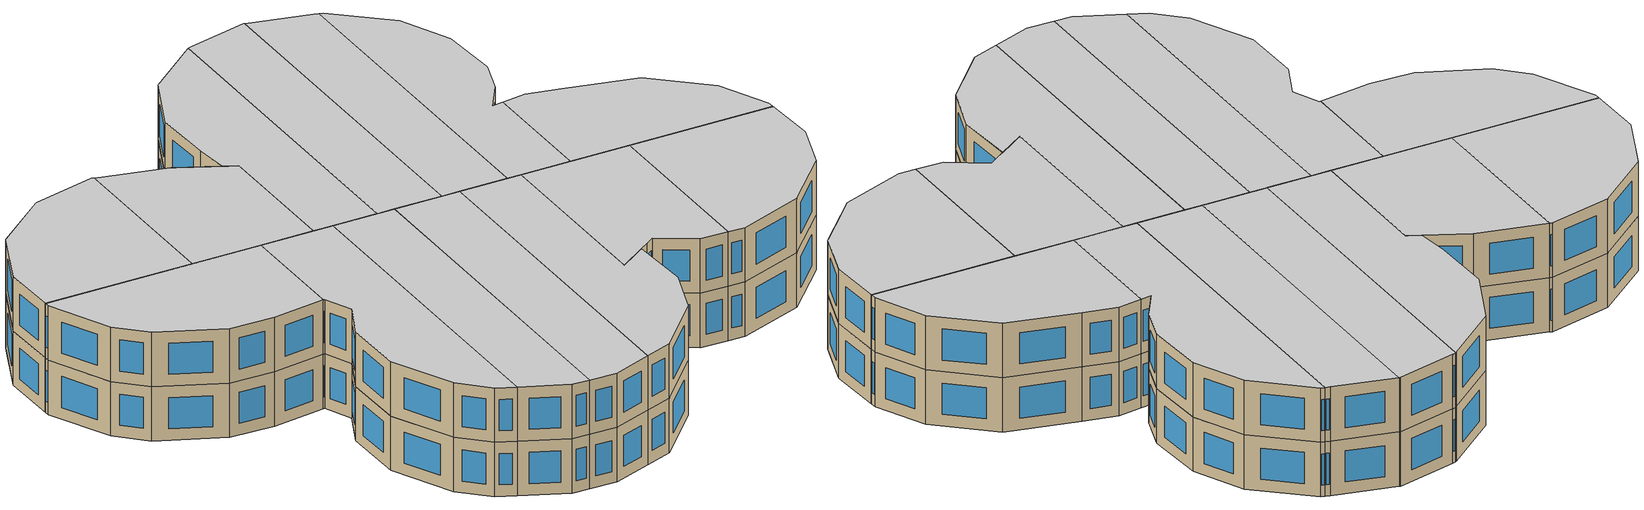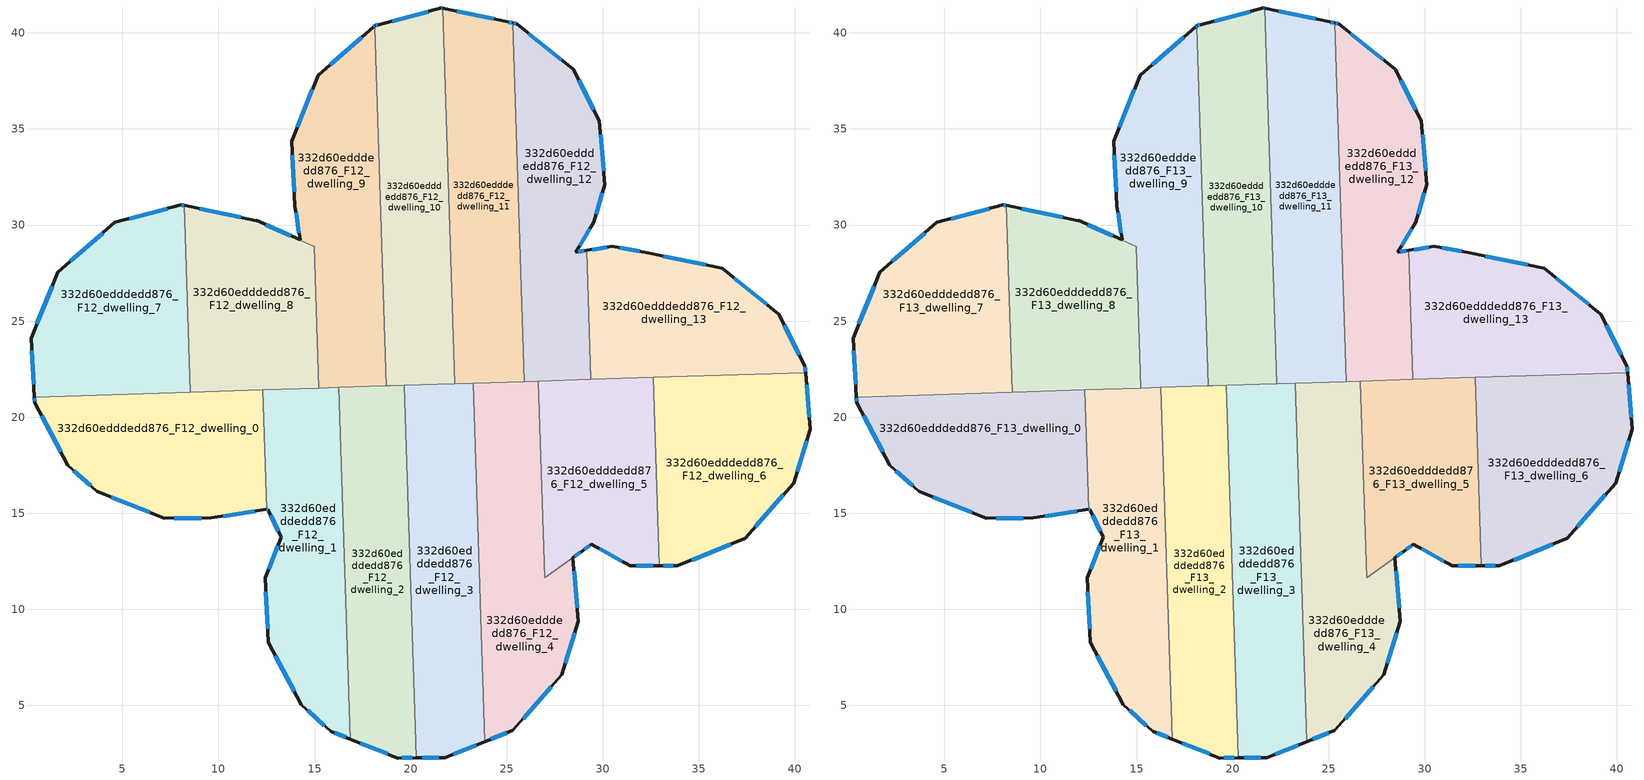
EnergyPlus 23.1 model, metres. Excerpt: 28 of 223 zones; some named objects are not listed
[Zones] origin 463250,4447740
332d60edddedd876_F12_dwelling_0
 floor to 332d60edddedd876_F11_dwelling_0 (EU_floor_Construction): 12.31,21.42 12.51,15.21 9.62,14.76 7.18,14.75 3.68,16.14 2.15,17.51 0.44,20.76 0.42,21.05 z36
 wall outside (EU_wall_Construction): 0.42,21.05 0.44,20.76 2.15,17.51 3.68,16.14 7.18,14.75 9.62,14.76 12.51,15.21 z36:39
 wall to 332d60edddedd876_F12_dwelling_1 (EU_wall_Construction): 12.51,15.21 12.31,21.42 z36:39
 wall to 332d60edddedd876_F12_dwelling_7 (EU_wall_Construction): 8.52,21.3 0.42,21.05 z36:39
 wall to 332d60edddedd876_F12_dwelling_8 (EU_wall_Construction): 12.31,21.42 8.52,21.3 z36:39
 window (EU_Window_Construction): 2.48,17.22 3.35,16.44 / 0.81,20.07 1.78,18.21 / 0.43,20.99 0.44,20.82 / 10.24,14.86 11.89,15.11 / 7.7,14.75 9.1,14.76 / 4.43,15.84 6.43,15.05 z36.64:38.36
332d60edddedd876_F12_dwelling_1
 floor to 332d60edddedd876_F11_dwelling_1 (EU_floor_Construction): 16.27,21.55 16.86,3.26 15.83,3.66 14.32,5.03 12.59,8.28 12.42,11.65 13.28,13.75 12.57,15.22 12.51,15.21 12.31,21.42 z36
 wall outside (EU_wall_Construction): 12.51,15.21 12.57,15.22 13.28,13.75 12.42,11.65 12.59,8.28 14.32,5.03 15.83,3.66 16.86,3.26 z36:39
 wall to 332d60edddedd876_F12_dwelling_2 (EU_wall_Construction): 16.86,3.26 16.27,21.55 z36:39
 wall to 332d60edddedd876_F12_dwelling_8 (EU_wall_Construction): 15.21,21.52 12.31,21.42 z36:39
 wall to 332d60edddedd876_F12_dwelling_9 (EU_wall_Construction): 16.27,21.55 15.21,21.52 z36:39
 window (EU_Window_Construction): 12.72,14.91 13.13,14.07 / 12.52,15.21 12.56,15.22 / 16.05,3.58 16.64,3.34 / 14.64,4.74 15.51,3.96 / 12.96,7.59 13.95,5.73 / 12.46,10.93 12.56,9 / 13.09,13.3 12.61,12.1 z36.64:38.36
332d60edddedd876_F12_dwelling_10
 floor to 332d60edddedd876_F11_dwelling_10 (EU_floor_Construction): 21.67,41.28 22.29,21.74 18.93,21.64 18.73,21.63 18.13,40.36 18.16,40.38 18.33,40.42 21.61,41.29 z36
 wall outside (EU_wall_Construction): 21.67,41.28 21.61,41.29 18.33,40.42 18.16,40.38 18.13,40.36 z36:39
 wall to 332d60edddedd876_F12_dwelling_11 (EU_wall_Construction): 22.29,21.74 21.67,41.28 z36:39
 wall to 332d60edddedd876_F12_dwelling_9 (EU_wall_Construction): 18.13,40.36 18.73,21.63 z36:39
 wall to 332d60edddedd876_F12_dwelling_3 (EU_wall_Construction): 19.67,21.66 22.29,21.74 z36:39
 wall to 332d60edddedd876_F12_dwelling_2 (EU_wall_Construction): 18.73,21.63 18.93,21.64 19.67,21.66 z36:39
 window (EU_Window_Construction): 18.29,40.42 18.19,40.39 / 20.91,41.11 19.03,40.61 / 21.65,41.29 21.62,41.29 z36.64:38.36
332d60edddedd876_F12_dwelling_11
 floor to 332d60edddedd876_F11_dwelling_11 (EU_floor_Construction): 25.31,40.52 25.91,21.86 22.29,21.74 21.67,41.28 25.06,40.57 z36
 wall outside (EU_wall_Construction): 25.31,40.52 25.06,40.57 21.67,41.28 z36:39
 wall to 332d60edddedd876_F12_dwelling_12 (EU_wall_Construction): 25.91,21.86 25.31,40.52 z36:39
 wall to 332d60edddedd876_F12_dwelling_4 (EU_wall_Construction): 23.27,21.77 25.91,21.86 z36:39
 wall to 332d60edddedd876_F12_dwelling_3 (EU_wall_Construction): 22.29,21.74 23.27,21.77 z36:39
 window (EU_Window_Construction): 24.33,40.72 22.39,41.13 / 25.26,40.53 25.11,40.56 z36.64:38.36
332d60edddedd876_F12_dwelling_12
 floor to 332d60edddedd876_F11_dwelling_12 (EU_floor_Construction): 28.46,38.1 29.82,35.42 30.1,32.11 29.53,30.15 28.59,28.58 29.17,28.68 29.39,21.97 25.91,21.86 25.31,40.52 25.51,40.48 z36
 wall outside (EU_wall_Construction): 29.17,28.68 28.59,28.58 29.53,30.15 30.1,32.11 29.82,35.42 28.46,38.1 25.51,40.48 25.31,40.52 z36:39
 wall to 332d60edddedd876_F12_dwelling_13 (EU_wall_Construction): 29.39,21.97 29.17,28.68 z36:39
 wall to 332d60edddedd876_F12_dwelling_5 (EU_wall_Construction): 26.65,21.88 29.39,21.97 z36:39
 wall to 332d60edddedd876_F12_dwelling_4 (EU_wall_Construction): 25.91,21.86 26.65,21.88 z36:39
 window (EU_Window_Construction): 29.66,30.57 29.98,31.69 / 28.79,28.92 29.33,29.81 / 29.05,28.66 28.71,28.6 / 25.47,40.49 25.35,40.51 / 27.83,38.61 26.14,39.97 / 29.53,35.99 28.75,37.52 / 30.04,32.82 29.88,34.71 z36.64:38.36
332d60edddedd876_F12_dwelling_13
 floor to 332d60edddedd876_F11_dwelling_13 (EU_floor_Construction): 39.16,25.36 40.52,22.68 40.55,22.33 29.39,21.97 29.17,28.68 30.49,28.89 32.31,28.56 36.21,27.75 z36
 wall outside (EU_wall_Construction): 40.55,22.33 40.52,22.68 39.16,25.36 36.21,27.75 32.31,28.56 30.49,28.89 29.17,28.68 z36:39
 wall to 332d60edddedd876_F12_dwelling_6 (EU_wall_Construction): 32.64,22.07 40.55,22.33 z36:39
 wall to 332d60edddedd876_F12_dwelling_5 (EU_wall_Construction): 29.38,21.97 32.63,22.07 z36:39
 window (EU_Window_Construction): 38.52,25.87 36.84,27.24 / 40.23,23.25 39.45,24.78 / 40.54,22.4 40.53,22.6 / 30.21,28.84 29.45,28.72 / 31.92,28.63 30.88,28.82 / 35.37,27.92 33.14,28.38 z36.64:38.36
332d60edddedd876_F12_dwelling_2
 floor to 332d60edddedd876_F11_dwelling_2 (EU_floor_Construction): 19.67,21.66 20.28,2.27 19.34,2.27 16.86,3.26 16.27,21.55 z36
 wall outside (EU_wall_Construction): 16.86,3.26 19.34,2.27 20.28,2.27 z36:39
 wall to 332d60edddedd876_F12_dwelling_3 (EU_wall_Construction): 20.28,2.27 19.67,21.66 z36:39
 wall to 332d60edddedd876_F12_dwelling_9 (EU_wall_Construction): 18.73,21.63 18.68,21.63 16.27,21.55 z36:39
 window (EU_Window_Construction): 19.54,2.27 20.08,2.27 / 17.39,3.04 18.81,2.48 z36.64:38.36
332d60edddedd876_F12_dwelling_3
 floor to 332d60edddedd876_F11_dwelling_3 (EU_floor_Construction): 23.27,21.77 23.86,3.12 21.79,2.28 20.28,2.27 19.67,21.66 z36
 wall outside (EU_wall_Construction): 20.28,2.27 21.79,2.28 23.86,3.12 z36:39
 wall to 332d60edddedd876_F12_dwelling_4 (EU_wall_Construction): 23.86,3.12 23.27,21.77 z36:39
 window (EU_Window_Construction): 22.23,2.46 23.42,2.94 / 20.61,2.27 21.47,2.28 z36.64:38.36
332d60edddedd876_F12_dwelling_4
 floor to 332d60edddedd876_F11_dwelling_4 (EU_floor_Construction): 26.65,21.88 26.98,11.64 28.45,12.69 28.72,9.38 27.85,6.59 25.33,3.71 23.86,3.12 23.27,21.77 z36
 wall outside (EU_wall_Construction): 23.86,3.12 25.33,3.71 27.85,6.59 28.72,9.38 28.44,12.69 z36:39
 wall to 332d60edddedd876_F12_dwelling_5 (EU_wall_Construction): 28.44,12.69 26.98,11.64 26.65,21.88 z36:39
 window (EU_Window_Construction): 28.66,10.09 28.5,11.98 / 28.04,7.19 28.53,8.78 / 25.87,4.32 27.31,5.97 / 24.18,3.24 25.01,3.58 z36.64:38.36
332d60edddedd876_F12_dwelling_5
 floor to 332d60edddedd876_F11_dwelling_5 (EU_floor_Construction): 32.64,22.07 32.95,12.26 31.42,12.27 29.41,13.4 28.95,13.05 28.44,12.7 26.98,11.64 26.65,21.88 z36
 wall outside (EU_wall_Construction): 28.95,13.05 29.41,13.4 31.42,12.27 32.95,12.26 z36:39; 28.44,12.7,39 28.45,12.7,36 28.95,13.05,36 28.95,13.05,39
 wall to 332d60edddedd876_F12_dwelling_6 (EU_wall_Construction): 32.95,12.26 32.64,22.07 z36:39
 window (EU_Window_Construction): 31.75,12.27 32.62,12.27 / 29.84,13.15 30.99,12.51 / 29.05,13.13 29.31,13.32 / 28.55,12.77 28.84,12.98 z36.64:38.36
332d60edddedd876_F12_dwelling_6
 floor to 332d60edddedd876_F11_dwelling_6 (EU_floor_Construction): 40.55,22.33 40.8,19.37 39.93,16.58 37.41,13.69 33.86,12.26 32.95,12.26 32.64,22.07 z36
 wall outside (EU_wall_Construction): 32.95,12.26 33.86,12.26 37.41,13.69 39.93,16.58 40.8,19.37 40.55,22.33 z36:39
 window (EU_Window_Construction): 37.95,14.31 39.39,15.96 / 34.62,12.57 36.65,13.39 / 33.14,12.26 33.67,12.26 / 40.74,20 40.6,21.69 / 40.12,17.17 40.61,18.77 z36.64:38.36
332d60edddedd876_F12_dwelling_7
 floor to 332d60edddedd876_F11_dwelling_7 (EU_floor_Construction): 8.22,31.02 8.52,21.3 0.42,21.05 0.26,24.12 1.65,27.55 4.61,30.13 8.07,31.05 z36
 wall outside (EU_wall_Construction): 8.22,31.02 8.07,31.05 4.61,30.13 1.65,27.55 0.26,24.12 0.42,21.05 z36:39
 wall to 332d60edddedd876_F12_dwelling_8 (EU_wall_Construction): 8.52,21.3 8.22,31.02 z36:39
 window (EU_Window_Construction): 8.18,31.02 8.1,31.04 / 0.29,23.46 0.39,21.7 / 1.35,26.82 0.56,24.85 / 3.98,29.58 2.28,28.1 / 7.33,30.85 5.35,30.33 z36.64:38.36
332d60edddedd876_F12_dwelling_8
 floor to 332d60edddedd876_F11_dwelling_8 (EU_floor_Construction): 14.97,28.9 15.21,21.52 8.52,21.3 8.22,31.02 11.97,30.24 z36
 wall outside (EU_wall_Construction): 11.97,30.24 8.22,31.02 z36:39
 wall to 332d60edddedd876_F12_dwelling_9 (EU_wall_Construction): 15.21,21.52 14.97,28.9 11.97,30.24 z36:39
 window (EU_Window_Construction): 11.16,30.4 9.02,30.85 z36.64:38.36
332d60edddedd876_F12_dwelling_9
 floor to 332d60edddedd876_F11_dwelling_9 (EU_floor_Construction): 18.13,40.36 18.73,21.63 18.68,21.63 15.21,21.52 14.97,28.9 11.97,30.24 14.25,29.23 13.98,31.01 13.8,34.36 15.19,37.8 18.08,40.31 z36
 wall outside (EU_wall_Construction): 18.13,40.36 18.08,40.31 15.19,37.8 13.8,34.36 13.98,31.01 14.25,29.23 11.97,30.24 z36:39
 window (EU_Window_Construction): 13.76,29.45 12.46,30.03 / 14.04,30.63 14.19,29.61 / 13.84,33.64 13.94,31.73 / 14.89,37.06 14.1,35.1 / 17.46,39.77 15.81,38.34 / 18.12,40.35 18.09,40.32 z36.64:38.36
332d60edddedd876_F13_dwelling_0
 floor to 332d60edddedd876_F12_dwelling_0 (EU_floor_Construction): 12.31,21.42 12.51,15.21 9.62,14.76 7.18,14.75 3.68,16.14 2.15,17.51 0.44,20.76 0.42,21.05 z39
 wall outside (EU_wall_Construction): 0.42,21.05 0.44,20.76 2.15,17.51 3.68,16.14 7.18,14.75 9.62,14.76 12.51,15.21 z39:42
 wall to 332d60edddedd876_F13_dwelling_1 (EU_wall_Construction): 12.51,15.21 12.31,21.42 z39:42
 wall to 332d60edddedd876_F13_dwelling_7 (EU_wall_Construction): 8.52,21.3 0.42,21.05 z39:42
 wall to 332d60edddedd876_F13_dwelling_8 (EU_wall_Construction): 12.31,21.42 8.52,21.3 z39:42
 window (EU_Window_Construction): 2.48,17.22 3.35,16.44 / 0.81,20.07 1.78,18.21 / 0.43,20.99 0.44,20.82 / 10.24,14.86 11.89,15.11 / 7.7,14.75 9.1,14.76 / 4.43,15.84 6.43,15.05 z39.64:41.36
 ceiling to 332d60edddedd876_F14_dwelling_0 (EU_floor_Construction): 12.51,15.21 12.31,21.42 0.42,21.05 0.44,20.76 2.15,17.51 3.68,16.14 7.18,14.75 9.62,14.76 z42
332d60edddedd876_F13_dwelling_1
 floor to 332d60edddedd876_F12_dwelling_1 (EU_floor_Construction): 16.27,21.55 16.86,3.26 15.83,3.66 14.32,5.03 12.59,8.28 12.42,11.65 13.28,13.75 12.57,15.22 12.51,15.21 12.31,21.42 z39
 wall outside (EU_wall_Construction): 12.51,15.21 12.57,15.22 13.28,13.75 12.42,11.65 12.59,8.28 14.32,5.03 15.83,3.66 16.86,3.26 z39:42
 wall to 332d60edddedd876_F13_dwelling_2 (EU_wall_Construction): 16.86,3.26 16.27,21.55 z39:42
 wall to 332d60edddedd876_F13_dwelling_8 (EU_wall_Construction): 15.21,21.52 12.31,21.42 z39:42
 wall to 332d60edddedd876_F13_dwelling_9 (EU_wall_Construction): 16.27,21.55 15.21,21.52 z39:42
 window (EU_Window_Construction): 12.72,14.91 13.13,14.07 / 12.52,15.21 12.56,15.22 / 16.05,3.58 16.64,3.34 / 14.64,4.74 15.51,3.96 / 12.96,7.59 13.95,5.73 / 12.46,10.93 12.56,9 / 13.09,13.3 12.61,12.1 z39.64:41.36
 ceiling to 332d60edddedd876_F14_dwelling_1 (EU_floor_Construction): 16.86,3.26 16.27,21.55 12.31,21.42 12.51,15.21 12.57,15.22 13.28,13.75 12.42,11.65 12.59,8.28 14.32,5.03 15.83,3.66 z42
332d60edddedd876_F13_dwelling_10
 floor to 332d60edddedd876_F12_dwelling_10 (EU_floor_Construction): 21.67,41.28 22.29,21.74 18.93,21.64 18.73,21.63 18.13,40.36 18.16,40.38 18.33,40.42 21.61,41.29 z39
 wall outside (EU_wall_Construction): 21.67,41.28 21.61,41.29 18.33,40.42 18.16,40.38 18.13,40.36 z39:42
 wall to 332d60edddedd876_F13_dwelling_11 (EU_wall_Construction): 22.29,21.74 21.67,41.28 z39:42
 wall to 332d60edddedd876_F13_dwelling_9 (EU_wall_Construction): 18.13,40.36 18.73,21.63 z39:42
 wall to 332d60edddedd876_F13_dwelling_3 (EU_wall_Construction): 19.67,21.66 22.29,21.74 z39:42
 wall to 332d60edddedd876_F13_dwelling_2 (EU_wall_Construction): 18.73,21.63 18.93,21.64 19.67,21.66 z39:42
 window (EU_Window_Construction): 18.29,40.42 18.19,40.39 / 20.91,41.11 19.03,40.61 / 21.65,41.29 21.62,41.29 z39.64:41.36
 ceiling to 332d60edddedd876_F14_dwelling_10 (EU_floor_Construction): 22.29,21.74 21.67,41.28 21.61,41.29 18.33,40.42 18.16,40.38 18.13,40.36 18.73,21.63 18.93,21.64 z42
332d60edddedd876_F13_dwelling_11
 floor to 332d60edddedd876_F12_dwelling_11 (EU_floor_Construction): 25.31,40.52 25.91,21.86 22.29,21.74 21.67,41.28 25.06,40.57 z39
 wall outside (EU_wall_Construction): 25.31,40.52 25.06,40.57 21.67,41.28 z39:42
 wall to 332d60edddedd876_F13_dwelling_12 (EU_wall_Construction): 25.91,21.86 25.31,40.52 z39:42
 wall to 332d60edddedd876_F13_dwelling_4 (EU_wall_Construction): 23.27,21.77 25.91,21.86 z39:42
 wall to 332d60edddedd876_F13_dwelling_3 (EU_wall_Construction): 22.29,21.74 23.27,21.77 z39:42
 window (EU_Window_Construction): 24.33,40.72 22.39,41.13 / 25.26,40.53 25.11,40.56 z39.64:41.36
 ceiling to 332d60edddedd876_F14_dwelling_11 (EU_floor_Construction): 25.91,21.86 25.31,40.52 25.06,40.57 21.67,41.28 22.29,21.74 z42
332d60edddedd876_F13_dwelling_12
 floor to 332d60edddedd876_F12_dwelling_12 (EU_floor_Construction): 28.46,38.1 29.82,35.42 30.1,32.11 29.53,30.15 28.59,28.58 29.17,28.68 29.39,21.97 25.91,21.86 25.31,40.52 25.51,40.48 z39
 wall outside (EU_wall_Construction): 29.17,28.68 28.59,28.58 29.53,30.15 30.1,32.11 29.82,35.42 28.46,38.1 25.51,40.48 25.31,40.52 z39:42
 wall to 332d60edddedd876_F13_dwelling_13 (EU_wall_Construction): 29.39,21.97 29.17,28.68 z39:42
 wall to 332d60edddedd876_F13_dwelling_5 (EU_wall_Construction): 26.65,21.88 29.39,21.97 z39:42
 wall to 332d60edddedd876_F13_dwelling_4 (EU_wall_Construction): 25.91,21.86 26.65,21.88 z39:42
 window (EU_Window_Construction): 29.66,30.57 29.98,31.69 / 28.79,28.92 29.33,29.81 / 29.05,28.66 28.71,28.6 / 25.47,40.49 25.35,40.51 / 27.83,38.61 26.14,39.97 / 29.53,35.99 28.75,37.52 / 30.04,32.82 29.88,34.71 z39.64:41.36
 ceiling to 332d60edddedd876_F14_dwelling_12 (EU_floor_Construction): 29.39,21.97 29.17,28.68 28.59,28.58 29.53,30.15 30.1,32.11 29.82,35.42 28.46,38.1 25.51,40.48 25.31,40.52 25.91,21.86 z42
332d60edddedd876_F13_dwelling_13
 floor to 332d60edddedd876_F12_dwelling_13 (EU_floor_Construction): 39.16,25.36 40.52,22.68 40.55,22.33 29.39,21.97 29.17,28.68 30.49,28.89 32.31,28.56 36.21,27.75 z39
 wall outside (EU_wall_Construction): 40.55,22.33 40.52,22.68 39.16,25.36 36.21,27.75 32.31,28.56 30.49,28.89 29.17,28.68 z39:42
 wall to 332d60edddedd876_F13_dwelling_6 (EU_wall_Construction): 32.64,22.07 40.55,22.33 z39:42
 wall to 332d60edddedd876_F13_dwelling_5 (EU_wall_Construction): 29.38,21.97 32.63,22.07 z39:42
 window (EU_Window_Construction): 38.52,25.87 36.84,27.24 / 40.23,23.25 39.45,24.78 / 40.54,22.4 40.53,22.6 / 30.21,28.84 29.45,28.72 / 31.92,28.63 30.88,28.82 / 35.37,27.92 33.14,28.38 z39.64:41.36
 ceiling to 332d60edddedd876_F14_dwelling_13 (EU_floor_Construction): 40.55,22.33 40.52,22.68 39.16,25.36 36.21,27.75 32.31,28.56 30.49,28.89 29.17,28.68 29.39,21.97 z42
332d60edddedd876_F13_dwelling_2
 floor to 332d60edddedd876_F12_dwelling_2 (EU_floor_Construction): 19.67,21.66 20.28,2.27 19.34,2.27 16.86,3.26 16.27,21.55 z39
 wall outside (EU_wall_Construction): 16.86,3.26 19.34,2.27 20.28,2.27 z39:42
 wall to 332d60edddedd876_F13_dwelling_3 (EU_wall_Construction): 20.28,2.27 19.67,21.66 z39:42
 wall to 332d60edddedd876_F13_dwelling_9 (EU_wall_Construction): 18.73,21.63 18.68,21.63 16.27,21.55 z39:42
 window (EU_Window_Construction): 19.54,2.27 20.08,2.27 / 17.39,3.04 18.81,2.48 z39.64:41.36
 ceiling to 332d60edddedd876_F14_dwelling_2 (EU_floor_Construction): 20.28,2.27 19.67,21.66 16.27,21.55 16.86,3.26 19.34,2.27 z42
332d60edddedd876_F13_dwelling_3
 floor to 332d60edddedd876_F12_dwelling_3 (EU_floor_Construction): 23.27,21.77 23.86,3.12 21.79,2.28 20.28,2.27 19.67,21.66 z39
 wall outside (EU_wall_Construction): 20.28,2.27 21.79,2.28 23.86,3.12 z39:42
 wall to 332d60edddedd876_F13_dwelling_4 (EU_wall_Construction): 23.86,3.12 23.27,21.77 z39:42
 window (EU_Window_Construction): 22.23,2.46 23.42,2.94 / 20.61,2.27 21.47,2.28 z39.64:41.36
 ceiling to 332d60edddedd876_F14_dwelling_3 (EU_floor_Construction): 23.86,3.12 23.27,21.77 19.67,21.66 20.28,2.27 21.79,2.28 z42
332d60edddedd876_F13_dwelling_4
 floor to 332d60edddedd876_F12_dwelling_4 (EU_floor_Construction): 26.65,21.88 26.98,11.64 28.45,12.69 28.72,9.38 27.85,6.59 25.33,3.71 23.86,3.12 23.27,21.77 z39
 wall outside (EU_wall_Construction): 23.86,3.12 25.33,3.71 27.85,6.59 28.72,9.38 28.44,12.69 z39:42
 wall to 332d60edddedd876_F13_dwelling_5 (EU_wall_Construction): 28.44,12.69 26.98,11.64 26.65,21.88 z39:42
 window (EU_Window_Construction): 28.66,10.09 28.5,11.98 / 28.04,7.19 28.53,8.78 / 25.87,4.32 27.31,5.97 / 24.18,3.24 25.01,3.58 z39.64:41.36
 ceiling to 332d60edddedd876_F14_dwelling_4 (EU_floor_Construction): 25.33,3.71 27.85,6.59 28.72,9.38 28.45,12.69 26.98,11.64 26.65,21.88 23.27,21.77 23.86,3.12 z42
332d60edddedd876_F13_dwelling_5
 floor to 332d60edddedd876_F12_dwelling_5 (EU_floor_Construction): 32.64,22.07 32.95,12.26 31.42,12.27 29.41,13.4 28.95,13.05 28.44,12.7 26.98,11.64 26.65,21.88 z39
 wall outside (EU_wall_Construction): 28.95,13.05 29.41,13.4 31.42,12.27 32.95,12.26 z39:42; 28.44,12.7,42 28.45,12.7,39 28.95,13.05,39 28.95,13.05,42
 wall to 332d60edddedd876_F13_dwelling_6 (EU_wall_Construction): 32.95,12.26 32.64,22.07 z39:42
 window (EU_Window_Construction): 31.75,12.27 32.62,12.27 / 29.84,13.15 30.99,12.51 / 29.05,13.13 29.31,13.32 / 28.55,12.77 28.84,12.98 z39.64:41.36
 ceiling to 332d60edddedd876_F14_dwelling_5 (EU_floor_Construction): 32.95,12.26 32.64,22.07 26.65,21.88 26.98,11.64 28.44,12.7 28.95,13.05 29.41,13.4 31.42,12.27 z42
332d60edddedd876_F13_dwelling_6
 floor to 332d60edddedd876_F12_dwelling_6 (EU_floor_Construction): 40.55,22.33 40.8,19.37 39.93,16.58 37.41,13.69 33.86,12.26 32.95,12.26 32.64,22.07 z39
 wall outside (EU_wall_Construction): 32.95,12.26 33.86,12.26 37.41,13.69 39.93,16.58 40.8,19.37 40.55,22.33 z39:42
 window (EU_Window_Construction): 37.95,14.31 39.39,15.96 / 34.62,12.57 36.65,13.39 / 33.14,12.26 33.67,12.26 / 40.74,20 40.6,21.69 / 40.12,17.17 40.61,18.77 z39.64:41.36
 ceiling to 332d60edddedd876_F14_dwelling_6 (EU_floor_Construction): 37.41,13.69 39.93,16.58 40.8,19.37 40.55,22.33 32.64,22.07 32.95,12.26 33.86,12.26 z42
332d60edddedd876_F13_dwelling_7
 floor to 332d60edddedd876_F12_dwelling_7 (EU_floor_Construction): 8.22,31.02 8.52,21.3 0.42,21.05 0.26,24.12 1.65,27.55 4.61,30.13 8.07,31.05 z39
 wall outside (EU_wall_Construction): 8.22,31.02 8.07,31.05 4.61,30.13 1.65,27.55 0.26,24.12 0.42,21.05 z39:42
 wall to 332d60edddedd876_F13_dwelling_8 (EU_wall_Construction): 8.52,21.3 8.22,31.02 z39:42
 window (EU_Window_Construction): 8.18,31.02 8.1,31.04 / 0.29,23.46 0.39,21.7 / 1.35,26.82 0.56,24.85 / 3.98,29.58 2.28,28.1 / 7.33,30.85 5.35,30.33 z39.64:41.36
 ceiling to 332d60edddedd876_F14_dwelling_7 (EU_floor_Construction): 8.52,21.3 8.22,31.02 8.07,31.05 4.61,30.13 1.65,27.55 0.26,24.12 0.42,21.05 z42
332d60edddedd876_F13_dwelling_8
 floor to 332d60edddedd876_F12_dwelling_8 (EU_floor_Construction): 14.97,28.9 15.21,21.52 8.52,21.3 8.22,31.02 11.97,30.24 z39
 wall outside (EU_wall_Construction): 11.97,30.24 8.22,31.02 z39:42
 wall to 332d60edddedd876_F13_dwelling_9 (EU_wall_Construction): 15.21,21.52 14.97,28.9 11.97,30.24 z39:42
 window (EU_Window_Construction): 11.16,30.4 9.02,30.85 z39.64:41.36
 ceiling to 332d60edddedd876_F14_dwelling_8 (EU_floor_Construction): 15.21,21.52 14.97,28.9 11.97,30.24 8.22,31.02 8.52,21.3 z42
332d60edddedd876_F13_dwelling_9
 floor to 332d60edddedd876_F12_dwelling_9 (EU_floor_Construction): 18.13,40.36 18.73,21.63 18.68,21.63 15.21,21.52 14.97,28.9 11.97,30.24 14.25,29.23 13.98,31.01 13.8,34.36 15.19,37.8 18.08,40.31 z39
 wall outside (EU_wall_Construction): 18.13,40.36 18.08,40.31 15.19,37.8 13.8,34.36 13.98,31.01 14.25,29.23 11.97,30.24 z39:42
 window (EU_Window_Construction): 13.76,29.45 12.46,30.03 / 14.04,30.63 14.19,29.61 / 13.84,33.64 13.94,31.73 / 14.89,37.06 14.1,35.1 / 17.46,39.77 15.81,38.34 / 18.12,40.35 18.09,40.32 z39.64:41.36
 ceiling to 332d60edddedd876_F14_dwelling_9 (EU_floor_Construction): 18.73,21.63 18.13,40.36 18.08,40.31 15.19,37.8 13.8,34.36 13.98,31.01 14.25,29.23 11.97,30.24 14.97,28.9 15.21,21.52 18.68,21.63 z42
[Building]
EU S2 Campaign: North Axis=0; Terrain=City; Solar Distribution=FullExterior
[Site:Location]
Yerevan-Zvartnots.Intl.AP: Latitude=40.15; Longitude=44.383; Time Zone=4; Elevation=854
[SizingPeriod:WeatherFileDays]
AnnualSizingPeriod: Begin Month=1; Begin Day of Month=1; End Month=12; End Day of Month=31; Day of Week for Start Day=Monday; Use Weather File Daylight Saving Period=No; Use Weather File Rain and Snow Indicators=No
[MATERIAL]
EU_InternalMass_Material: Roughness=MediumRough; Thickness=0.1; Conductivity=1; Density=1800; Specific Heat=900; Thermal Absorptance=0.9; Solar Absorptance=0.7; Visible Absorptance=0.7
[MATERIAL:NOMASS] Roughness=MediumRough; Thermal Absorptance=0.9; Solar Absorptance=0.7; Visible Absorptance=0.7
Name | Thermal Resistance
EU_wall_NoMass | 1.05043
EU_floor_NoMass | 0.478065
[WINDOWMATERIAL:SIMPLEGLAZINGSYSTEM]
EU_Window_SimpleGlazing: UFactor=2.5566; Solar Heat Gain Coefficient=0.75; Visible Transmittance=0.75
[CONSTRUCTION]
EU_wall_Construction: EU_wall_NoMass
EU_floor_Construction: EU_floor_NoMass
EU_Window_Construction: EU_Window_SimpleGlazing
EU_InternalMass_Construction: EU_InternalMass_Material
[ZONE] Type=1; Multiplier=1; Ceiling Height=autocalculate; Floor Area=autocalculate; Part of Total Floor Area=Yes
Name | Volume
332d60edddedd876_F12_dwelling_0; 332d60edddedd876_F13_dwelling_0 | 191.665
332d60edddedd876_F12_dwelling_1; 332d60edddedd876_F13_dwelling_1 | 195.369
332d60edddedd876_F12_dwelling_10; 332d60edddedd876_F13_dwelling_10 | 204.774
332d60edddedd876_F12_dwelling_11; 332d60edddedd876_F13_dwelling_11 | 207.5
332d60edddedd876_F12_dwelling_12; 332d60edddedd876_F13_dwelling_12 | 195.988
332d60edddedd876_F12_dwelling_13; 332d60edddedd876_F13_dwelling_13 | 177.003
332d60edddedd876_F12_dwelling_2; 332d60edddedd876_F13_dwelling_2 | 193.45
332d60edddedd876_F12_dwelling_3; 332d60edddedd876_F13_dwelling_3 | 207.551
332d60edddedd876_F12_dwelling_4; 332d60edddedd876_F13_dwelling_4 | 203.64
332d60edddedd876_F12_dwelling_5; 332d60edddedd876_F13_dwelling_5 | 169.308
332d60edddedd876_F12_dwelling_6; 332d60edddedd876_F13_dwelling_6 | 193.51
332d60edddedd876_F12_dwelling_7; 332d60edddedd876_F13_dwelling_7 | 193.513
332d60edddedd876_F12_dwelling_8; 332d60edddedd876_F13_dwelling_8 | 175.623
332d60edddedd876_F12_dwelling_9; 332d60edddedd876_F13_dwelling_9 | 200.088
[INTERNALMASS] Construction=EU_InternalMass_Construction
Name | Zone or ZoneList | Surface Area
332d60edddedd876_F12_dwelling_0_EU_InternalMass | 332d60edddedd876_F12_dwelling_0 | 63.8883
332d60edddedd876_F12_dwelling_1_EU_InternalMass | 332d60edddedd876_F12_dwelling_1 | 65.1228
332d60edddedd876_F12_dwelling_2_EU_InternalMass | 332d60edddedd876_F12_dwelling_2 | 64.4834
332d60edddedd876_F12_dwelling_3_EU_InternalMass | 332d60edddedd876_F12_dwelling_3 | 69.1823
332d60edddedd876_F12_dwelling_4_EU_InternalMass | 332d60edddedd876_F12_dwelling_4 | 67.8796
332d60edddedd876_F12_dwelling_5_EU_InternalMass | 332d60edddedd876_F12_dwelling_5 | 56.4375
332d60edddedd876_F12_dwelling_6_EU_InternalMass | 332d60edddedd876_F12_dwelling_6 | 64.5032
332d60edddedd876_F12_dwelling_7_EU_InternalMass | 332d60edddedd876_F12_dwelling_7 | 64.5042
332d60edddedd876_F12_dwelling_8_EU_InternalMass | 332d60edddedd876_F12_dwelling_8 | 58.5498
332d60edddedd876_F12_dwelling_9_EU_InternalMass | 332d60edddedd876_F12_dwelling_9 | 66.697
332d60edddedd876_F12_dwelling_10_EU_InternalMass | 332d60edddedd876_F12_dwelling_10 | 68.2564
332d60edddedd876_F12_dwelling_11_EU_InternalMass | 332d60edddedd876_F12_dwelling_11 | 69.173
332d60edddedd876_F12_dwelling_12_EU_InternalMass | 332d60edddedd876_F12_dwelling_12 | 65.3231
332d60edddedd876_F12_dwelling_13_EU_InternalMass | 332d60edddedd876_F12_dwelling_13 | 59.0012
332d60edddedd876_F13_dwelling_0_EU_InternalMass | 332d60edddedd876_F13_dwelling_0 | 63.8883
332d60edddedd876_F13_dwelling_1_EU_InternalMass | 332d60edddedd876_F13_dwelling_1 | 65.1228
332d60edddedd876_F13_dwelling_2_EU_InternalMass | 332d60edddedd876_F13_dwelling_2 | 64.4834
332d60edddedd876_F13_dwelling_3_EU_InternalMass | 332d60edddedd876_F13_dwelling_3 | 69.1823
332d60edddedd876_F13_dwelling_4_EU_InternalMass | 332d60edddedd876_F13_dwelling_4 | 67.8796
332d60edddedd876_F13_dwelling_5_EU_InternalMass | 332d60edddedd876_F13_dwelling_5 | 56.4375
332d60edddedd876_F13_dwelling_6_EU_InternalMass | 332d60edddedd876_F13_dwelling_6 | 64.5032
332d60edddedd876_F13_dwelling_7_EU_InternalMass | 332d60edddedd876_F13_dwelling_7 | 64.5042
332d60edddedd876_F13_dwelling_8_EU_InternalMass | 332d60edddedd876_F13_dwelling_8 | 58.5498
332d60edddedd876_F13_dwelling_9_EU_InternalMass | 332d60edddedd876_F13_dwelling_9 | 66.697
332d60edddedd876_F13_dwelling_10_EU_InternalMass | 332d60edddedd876_F13_dwelling_10 | 68.2564
332d60edddedd876_F13_dwelling_11_EU_InternalMass | 332d60edddedd876_F13_dwelling_11 | 69.173
332d60edddedd876_F13_dwelling_12_EU_InternalMass | 332d60edddedd876_F13_dwelling_12 | 65.3231
332d60edddedd876_F13_dwelling_13_EU_InternalMass | 332d60edddedd876_F13_dwelling_13 | 59.0012
[OTHEREQUIPMENT] Fuel Type=Electricity; Design Level Calculation Method=Watts/Area; Power per Zone Floor Area=1; Fraction Latent=0; Fraction Radiant=0; Fraction Lost=0; Carbon Dioxide Generation Rate=0; EndUse Subcategory=EU_Step8_InternalGains
Name | Zone or ZoneList or Space or SpaceList | Schedule
EU_Step8_InternalGain_332d60edddedd876_F12_dwelling_0_f000 | 332d60edddedd876_F12_dwelling_0 | EU_Step8_GainSchedule_332d60edddedd876_F12_dwelling_0_f000
EU_Step8_InternalGain_332d60edddedd876_F12_dwelling_1_f000 | 332d60edddedd876_F12_dwelling_1 | EU_Step8_GainSchedule_332d60edddedd876_F12_dwelling_1_f000
EU_Step8_InternalGain_332d60edddedd876_F12_dwelling_2_f000 | 332d60edddedd876_F12_dwelling_2 | EU_Step8_GainSchedule_332d60edddedd876_F12_dwelling_2_f000
EU_Step8_InternalGain_332d60edddedd876_F12_dwelling_3_f000 | 332d60edddedd876_F12_dwelling_3 | EU_Step8_GainSchedule_332d60edddedd876_F12_dwelling_3_f000
EU_Step8_InternalGain_332d60edddedd876_F12_dwelling_4_f000 | 332d60edddedd876_F12_dwelling_4 | EU_Step8_GainSchedule_332d60edddedd876_F12_dwelling_4_f000
EU_Step8_InternalGain_332d60edddedd876_F12_dwelling_5_f000 | 332d60edddedd876_F12_dwelling_5 | EU_Step8_GainSchedule_332d60edddedd876_F12_dwelling_5_f000
EU_Step8_InternalGain_332d60edddedd876_F12_dwelling_6_f000 | 332d60edddedd876_F12_dwelling_6 | EU_Step8_GainSchedule_332d60edddedd876_F12_dwelling_6_f000
EU_Step8_InternalGain_332d60edddedd876_F12_dwelling_7_f000 | 332d60edddedd876_F12_dwelling_7 | EU_Step8_GainSchedule_332d60edddedd876_F12_dwelling_7_f000
EU_Step8_InternalGain_332d60edddedd876_F12_dwelling_8_f000 | 332d60edddedd876_F12_dwelling_8 | EU_Step8_GainSchedule_332d60edddedd876_F12_dwelling_8_f000
EU_Step8_InternalGain_332d60edddedd876_F12_dwelling_9_f000 | 332d60edddedd876_F12_dwelling_9 | EU_Step8_GainSchedule_332d60edddedd876_F12_dwelling_9_f000
EU_Step8_InternalGain_332d60edddedd876_F12_dwelling_10_f000 | 332d60edddedd876_F12_dwelling_10 | EU_Step8_GainSchedule_332d60edddedd876_F12_dwelling_10_f000
EU_Step8_InternalGain_332d60edddedd876_F12_dwelling_11_f000 | 332d60edddedd876_F12_dwelling_11 | EU_Step8_GainSchedule_332d60edddedd876_F12_dwelling_11_f000
EU_Step8_InternalGain_332d60edddedd876_F12_dwelling_12_f000 | 332d60edddedd876_F12_dwelling_12 | EU_Step8_GainSchedule_332d60edddedd876_F12_dwelling_12_f000
EU_Step8_InternalGain_332d60edddedd876_F12_dwelling_13_f000 | 332d60edddedd876_F12_dwelling_13 | EU_Step8_GainSchedule_332d60edddedd876_F12_dwelling_13_f000
EU_Step8_InternalGain_332d60edddedd876_F13_dwelling_0_f000 | 332d60edddedd876_F13_dwelling_0 | EU_Step8_GainSchedule_332d60edddedd876_F13_dwelling_0_f000
EU_Step8_InternalGain_332d60edddedd876_F13_dwelling_1_f000 | 332d60edddedd876_F13_dwelling_1 | EU_Step8_GainSchedule_332d60edddedd876_F13_dwelling_1_f000
EU_Step8_InternalGain_332d60edddedd876_F13_dwelling_2_f000 | 332d60edddedd876_F13_dwelling_2 | EU_Step8_GainSchedule_332d60edddedd876_F13_dwelling_2_f000
EU_Step8_InternalGain_332d60edddedd876_F13_dwelling_3_f000 | 332d60edddedd876_F13_dwelling_3 | EU_Step8_GainSchedule_332d60edddedd876_F13_dwelling_3_f000
EU_Step8_InternalGain_332d60edddedd876_F13_dwelling_4_f000 | 332d60edddedd876_F13_dwelling_4 | EU_Step8_GainSchedule_332d60edddedd876_F13_dwelling_4_f000
EU_Step8_InternalGain_332d60edddedd876_F13_dwelling_5_f000 | 332d60edddedd876_F13_dwelling_5 | EU_Step8_GainSchedule_332d60edddedd876_F13_dwelling_5_f000
EU_Step8_InternalGain_332d60edddedd876_F13_dwelling_6_f000 | 332d60edddedd876_F13_dwelling_6 | EU_Step8_GainSchedule_332d60edddedd876_F13_dwelling_6_f000
EU_Step8_InternalGain_332d60edddedd876_F13_dwelling_7_f000 | 332d60edddedd876_F13_dwelling_7 | EU_Step8_GainSchedule_332d60edddedd876_F13_dwelling_7_f000
EU_Step8_InternalGain_332d60edddedd876_F13_dwelling_8_f000 | 332d60edddedd876_F13_dwelling_8 | EU_Step8_GainSchedule_332d60edddedd876_F13_dwelling_8_f000
EU_Step8_InternalGain_332d60edddedd876_F13_dwelling_9_f000 | 332d60edddedd876_F13_dwelling_9 | EU_Step8_GainSchedule_332d60edddedd876_F13_dwelling_9_f000
EU_Step8_InternalGain_332d60edddedd876_F13_dwelling_10_f000 | 332d60edddedd876_F13_dwelling_10 | EU_Step8_GainSchedule_332d60edddedd876_F13_dwelling_10_f000
EU_Step8_InternalGain_332d60edddedd876_F13_dwelling_11_f000 | 332d60edddedd876_F13_dwelling_11 | EU_Step8_GainSchedule_332d60edddedd876_F13_dwelling_11_f000
EU_Step8_InternalGain_332d60edddedd876_F13_dwelling_12_f000 | 332d60edddedd876_F13_dwelling_12 | EU_Step8_GainSchedule_332d60edddedd876_F13_dwelling_12_f000
EU_Step8_InternalGain_332d60edddedd876_F13_dwelling_13_f000 | 332d60edddedd876_F13_dwelling_13 | EU_Step8_GainSchedule_332d60edddedd876_F13_dwelling_13_f000
[ZONEVENTILATION:DESIGNFLOWRATE] Schedule=EU_AlwaysOn; Design Flow Rate Calculation Method=AirChanges/Hour; Air Changes per Hour=0.557805; Ventilation Type=Natural; Fan Pressure Rise=0; Fan Total Efficiency=1; Constant Term Coefficient=1; Temperature Term Coefficient=0; Velocity Term Coefficient=0; Velocity Squared Term Coefficient=0; Minimum Indoor Temperature=-100; Maximum Indoor Temperature=100; Delta Temperature=-100; Minimum Outdoor Temperature=-100; Maximum Outdoor Temperature=100; Maximum Wind Speed=40
Name | Zone or ZoneList or Space or SpaceList
EU_ConstantAir_332d60edddedd876_F12_dwelling_0 | 332d60edddedd876_F12_dwelling_0
EU_ConstantAir_332d60edddedd876_F12_dwelling_1 | 332d60edddedd876_F12_dwelling_1
EU_ConstantAir_332d60edddedd876_F12_dwelling_2 | 332d60edddedd876_F12_dwelling_2
EU_ConstantAir_332d60edddedd876_F12_dwelling_3 | 332d60edddedd876_F12_dwelling_3
EU_ConstantAir_332d60edddedd876_F12_dwelling_4 | 332d60edddedd876_F12_dwelling_4
EU_ConstantAir_332d60edddedd876_F12_dwelling_5 | 332d60edddedd876_F12_dwelling_5
EU_ConstantAir_332d60edddedd876_F12_dwelling_6 | 332d60edddedd876_F12_dwelling_6
EU_ConstantAir_332d60edddedd876_F12_dwelling_7 | 332d60edddedd876_F12_dwelling_7
EU_ConstantAir_332d60edddedd876_F12_dwelling_8 | 332d60edddedd876_F12_dwelling_8
EU_ConstantAir_332d60edddedd876_F12_dwelling_9 | 332d60edddedd876_F12_dwelling_9
EU_ConstantAir_332d60edddedd876_F12_dwelling_10 | 332d60edddedd876_F12_dwelling_10
EU_ConstantAir_332d60edddedd876_F12_dwelling_11 | 332d60edddedd876_F12_dwelling_11
EU_ConstantAir_332d60edddedd876_F12_dwelling_12 | 332d60edddedd876_F12_dwelling_12
EU_ConstantAir_332d60edddedd876_F12_dwelling_13 | 332d60edddedd876_F12_dwelling_13
EU_ConstantAir_332d60edddedd876_F13_dwelling_0 | 332d60edddedd876_F13_dwelling_0
EU_ConstantAir_332d60edddedd876_F13_dwelling_1 | 332d60edddedd876_F13_dwelling_1
EU_ConstantAir_332d60edddedd876_F13_dwelling_2 | 332d60edddedd876_F13_dwelling_2
EU_ConstantAir_332d60edddedd876_F13_dwelling_3 | 332d60edddedd876_F13_dwelling_3
EU_ConstantAir_332d60edddedd876_F13_dwelling_4 | 332d60edddedd876_F13_dwelling_4
EU_ConstantAir_332d60edddedd876_F13_dwelling_5 | 332d60edddedd876_F13_dwelling_5
EU_ConstantAir_332d60edddedd876_F13_dwelling_6 | 332d60edddedd876_F13_dwelling_6
EU_ConstantAir_332d60edddedd876_F13_dwelling_7 | 332d60edddedd876_F13_dwelling_7
EU_ConstantAir_332d60edddedd876_F13_dwelling_8 | 332d60edddedd876_F13_dwelling_8
EU_ConstantAir_332d60edddedd876_F13_dwelling_9 | 332d60edddedd876_F13_dwelling_9
EU_ConstantAir_332d60edddedd876_F13_dwelling_10 | 332d60edddedd876_F13_dwelling_10
EU_ConstantAir_332d60edddedd876_F13_dwelling_11 | 332d60edddedd876_F13_dwelling_11
EU_ConstantAir_332d60edddedd876_F13_dwelling_12 | 332d60edddedd876_F13_dwelling_12
EU_ConstantAir_332d60edddedd876_F13_dwelling_13 | 332d60edddedd876_F13_dwelling_13
[HVACTEMPLATE:ZONE:IDEALLOADSAIRSYSTEM] System Availability Schedule=EU_AlwaysOn; Maximum Heating Supply Air Temperature=50; Minimum Cooling Supply Air Temperature=13; Maximum Heating Supply Air Humidity Ratio=0.0156; Minimum Cooling Supply Air Humidity Ratio=0.0077; Heating Limit=NoLimit; Cooling Limit=NoLimit; Heating Availability Schedule=EU_AlwaysOn; Cooling Availability Schedule=EU_CoolingOff; Dehumidification Control Type=ConstantSensibleHeatRatio; Cooling Sensible Heat Ratio=0.7; Dehumidification Setpoint=60; Humidification Control Type=None; Humidification Setpoint=30; Outdoor Air Method=None; Outdoor Air Flow Rate per Person=0.00944; Outdoor Air Flow Rate per Zone Floor Area=0; Outdoor Air Flow Rate per Zone=0; Demand Controlled Ventilation Type=None; Outdoor Air Economizer Type=NoEconomizer; Heat Recovery Type=None; Sensible Heat Recovery Effectiveness=0.7; Latent Heat Recovery Effectiveness=0.65
Name | Template Thermostat
332d60edddedd876_F12_dwelling_0 | EU_HeatOnly_332d60edddedd876_F12_dwelling_0
332d60edddedd876_F12_dwelling_1 | EU_HeatOnly_332d60edddedd876_F12_dwelling_1
332d60edddedd876_F12_dwelling_2 | EU_HeatOnly_332d60edddedd876_F12_dwelling_2
332d60edddedd876_F12_dwelling_3 | EU_HeatOnly_332d60edddedd876_F12_dwelling_3
332d60edddedd876_F12_dwelling_4 | EU_HeatOnly_332d60edddedd876_F12_dwelling_4
332d60edddedd876_F12_dwelling_5 | EU_HeatOnly_332d60edddedd876_F12_dwelling_5
332d60edddedd876_F12_dwelling_6 | EU_HeatOnly_332d60edddedd876_F12_dwelling_6
332d60edddedd876_F12_dwelling_7 | EU_HeatOnly_332d60edddedd876_F12_dwelling_7
332d60edddedd876_F12_dwelling_8 | EU_HeatOnly_332d60edddedd876_F12_dwelling_8
332d60edddedd876_F12_dwelling_9 | EU_HeatOnly_332d60edddedd876_F12_dwelling_9
332d60edddedd876_F12_dwelling_10 | EU_HeatOnly_332d60edddedd876_F12_dwelling_10
332d60edddedd876_F12_dwelling_11 | EU_HeatOnly_332d60edddedd876_F12_dwelling_11
332d60edddedd876_F12_dwelling_12 | EU_HeatOnly_332d60edddedd876_F12_dwelling_12
332d60edddedd876_F12_dwelling_13 | EU_HeatOnly_332d60edddedd876_F12_dwelling_13
332d60edddedd876_F13_dwelling_0 | EU_HeatOnly_332d60edddedd876_F13_dwelling_0
332d60edddedd876_F13_dwelling_1 | EU_HeatOnly_332d60edddedd876_F13_dwelling_1
332d60edddedd876_F13_dwelling_2 | EU_HeatOnly_332d60edddedd876_F13_dwelling_2
332d60edddedd876_F13_dwelling_3 | EU_HeatOnly_332d60edddedd876_F13_dwelling_3
332d60edddedd876_F13_dwelling_4 | EU_HeatOnly_332d60edddedd876_F13_dwelling_4
332d60edddedd876_F13_dwelling_5 | EU_HeatOnly_332d60edddedd876_F13_dwelling_5
332d60edddedd876_F13_dwelling_6 | EU_HeatOnly_332d60edddedd876_F13_dwelling_6
332d60edddedd876_F13_dwelling_7 | EU_HeatOnly_332d60edddedd876_F13_dwelling_7
332d60edddedd876_F13_dwelling_8 | EU_HeatOnly_332d60edddedd876_F13_dwelling_8
332d60edddedd876_F13_dwelling_9 | EU_HeatOnly_332d60edddedd876_F13_dwelling_9
332d60edddedd876_F13_dwelling_10 | EU_HeatOnly_332d60edddedd876_F13_dwelling_10
332d60edddedd876_F13_dwelling_11 | EU_HeatOnly_332d60edddedd876_F13_dwelling_11
332d60edddedd876_F13_dwelling_12 | EU_HeatOnly_332d60edddedd876_F13_dwelling_12
332d60edddedd876_F13_dwelling_13 | EU_HeatOnly_332d60edddedd876_F13_dwelling_13
[SIZING:ZONE] Zone Cooling Design Supply Air Temperature Input Method=SupplyAirTemperature; Zone Cooling Design Supply Air Temperature=13; Zone Heating Design Supply Air Temperature Input Method=SupplyAirTemperature; Zone Heating Design Supply Air Temperature=50; Zone Cooling Design Supply Air Humidity Ratio=0.008; Zone Heating Design Supply Air Humidity Ratio=0.008; Cooling Design Air Flow Method=DesignDay; Cooling Design Air Flow Rate=0; Cooling Minimum Air Flow per Zone Floor Area=0.000762; Cooling Minimum Air Flow=0; Cooling Minimum Air Flow Fraction=0.2; Heating Design Air Flow Method=DesignDay; Heating Design Air Flow Rate=0; Heating Maximum Air Flow per Zone Floor Area=0.002032; Heating Maximum Air Flow=0.141576; Heating Maximum Air Flow Fraction=0.3; Account for Dedicated Outdoor Air System=No; Dedicated Outdoor Air System Control Strategy=NeutralSupplyAir; Dedicated Outdoor Air Low Setpoint Temperature for Design=autosize; Dedicated Outdoor Air High Setpoint Temperature for Design=autosize; Zone Load Sizing Method=Sensible Load Only No Latent Load; Zone Latent Cooling Design Supply Air Humidity Ratio Input Method=HumidityRatioDifference; Zone Cooling Design Supply Air Humidity Ratio Difference=0.005; Zone Latent Heating Design Supply Air Humidity Ratio Input Method=HumidityRatioDifference; Zone Humidification Design Supply Air Humidity Ratio Difference=0.005
332d60edddedd876_F12_dwelling_0; 332d60edddedd876_F12_dwelling_1; 332d60edddedd876_F12_dwelling_2; 332d60edddedd876_F12_dwelling_3; 332d60edddedd876_F12_dwelling_4; 332d60edddedd876_F12_dwelling_5; 332d60edddedd876_F12_dwelling_6; 332d60edddedd876_F12_dwelling_7; 332d60edddedd876_F12_dwelling_8; 332d60edddedd876_F12_dwelling_9; 332d60edddedd876_F12_dwelling_10; 332d60edddedd876_F12_dwelling_11; 332d60edddedd876_F12_dwelling_12; 332d60edddedd876_F12_dwelling_13; 332d60edddedd876_F13_dwelling_0; 332d60edddedd876_F13_dwelling_1; 332d60edddedd876_F13_dwelling_2; 332d60edddedd876_F13_dwelling_3; 332d60edddedd876_F13_dwelling_4; 332d60edddedd876_F13_dwelling_5; 332d60edddedd876_F13_dwelling_6; 332d60edddedd876_F13_dwelling_7; 332d60edddedd876_F13_dwelling_8; 332d60edddedd876_F13_dwelling_9; 332d60edddedd876_F13_dwelling_10; 332d60edddedd876_F13_dwelling_11; 332d60edddedd876_F13_dwelling_12; 332d60edddedd876_F13_dwelling_13
[SCHEDULE:CONSTANT]
Name | Hourly Value
EU_AlwaysOn | 1
EU_CoolingOff | 0
[SCHEDULE:FILE] Column Number=1; Rows to Skip at Top=0; Number of Hours of Data=8760; Column Separator=Comma; Interpolate to Timestep=No; Minutes per Item=60; Adjust Schedule for Daylight Savings=Yes
Name | File
EU_Step8_GainSchedule_332d60edddedd876_F12_dwelling_0_f000 | ../../schedules/332d60edddedd876/332d60edddedd876_F12_dwelling_0_f000_gain.csv
EU_Step8_GainSchedule_332d60edddedd876_F12_dwelling_1_f000 | ../../schedules/332d60edddedd876/332d60edddedd876_F12_dwelling_1_f000_gain.csv
EU_Step8_GainSchedule_332d60edddedd876_F12_dwelling_2_f000 | ../../schedules/332d60edddedd876/332d60edddedd876_F12_dwelling_2_f000_gain.csv
EU_Step8_GainSchedule_332d60edddedd876_F12_dwelling_3_f000 | ../../schedules/332d60edddedd876/332d60edddedd876_F12_dwelling_3_f000_gain.csv
EU_Step8_GainSchedule_332d60edddedd876_F12_dwelling_4_f000 | ../../schedules/332d60edddedd876/332d60edddedd876_F12_dwelling_4_f000_gain.csv
EU_Step8_GainSchedule_332d60edddedd876_F12_dwelling_5_f000 | ../../schedules/332d60edddedd876/332d60edddedd876_F12_dwelling_5_f000_gain.csv
EU_Step8_GainSchedule_332d60edddedd876_F12_dwelling_6_f000 | ../../schedules/332d60edddedd876/332d60edddedd876_F12_dwelling_6_f000_gain.csv
EU_Step8_GainSchedule_332d60edddedd876_F12_dwelling_7_f000 | ../../schedules/332d60edddedd876/332d60edddedd876_F12_dwelling_7_f000_gain.csv
EU_Step8_GainSchedule_332d60edddedd876_F12_dwelling_8_f000 | ../../schedules/332d60edddedd876/332d60edddedd876_F12_dwelling_8_f000_gain.csv
EU_Step8_GainSchedule_332d60edddedd876_F12_dwelling_9_f000 | ../../schedules/332d60edddedd876/332d60edddedd876_F12_dwelling_9_f000_gain.csv
EU_Step8_GainSchedule_332d60edddedd876_F12_dwelling_10_f000 | ../../schedules/332d60edddedd876/332d60edddedd876_F12_dwelling_10_f000_gain.csv
EU_Step8_GainSchedule_332d60edddedd876_F12_dwelling_11_f000 | ../../schedules/332d60edddedd876/332d60edddedd876_F12_dwelling_11_f000_gain.csv
EU_Step8_GainSchedule_332d60edddedd876_F12_dwelling_12_f000 | ../../schedules/332d60edddedd876/332d60edddedd876_F12_dwelling_12_f000_gain.csv
EU_Step8_GainSchedule_332d60edddedd876_F12_dwelling_13_f000 | ../../schedules/332d60edddedd876/332d60edddedd876_F12_dwelling_13_f000_gain.csv
EU_Step8_GainSchedule_332d60edddedd876_F13_dwelling_0_f000 | ../../schedules/332d60edddedd876/332d60edddedd876_F13_dwelling_0_f000_gain.csv
EU_Step8_GainSchedule_332d60edddedd876_F13_dwelling_1_f000 | ../../schedules/332d60edddedd876/332d60edddedd876_F13_dwelling_1_f000_gain.csv
EU_Step8_GainSchedule_332d60edddedd876_F13_dwelling_2_f000 | ../../schedules/332d60edddedd876/332d60edddedd876_F13_dwelling_2_f000_gain.csv
EU_Step8_GainSchedule_332d60edddedd876_F13_dwelling_3_f000 | ../../schedules/332d60edddedd876/332d60edddedd876_F13_dwelling_3_f000_gain.csv
EU_Step8_GainSchedule_332d60edddedd876_F13_dwelling_4_f000 | ../../schedules/332d60edddedd876/332d60edddedd876_F13_dwelling_4_f000_gain.csv
EU_Step8_GainSchedule_332d60edddedd876_F13_dwelling_5_f000 | ../../schedules/332d60edddedd876/332d60edddedd876_F13_dwelling_5_f000_gain.csv
EU_Step8_GainSchedule_332d60edddedd876_F13_dwelling_6_f000 | ../../schedules/332d60edddedd876/332d60edddedd876_F13_dwelling_6_f000_gain.csv
EU_Step8_GainSchedule_332d60edddedd876_F13_dwelling_7_f000 | ../../schedules/332d60edddedd876/332d60edddedd876_F13_dwelling_7_f000_gain.csv
EU_Step8_GainSchedule_332d60edddedd876_F13_dwelling_8_f000 | ../../schedules/332d60edddedd876/332d60edddedd876_F13_dwelling_8_f000_gain.csv
EU_Step8_GainSchedule_332d60edddedd876_F13_dwelling_9_f000 | ../../schedules/332d60edddedd876/332d60edddedd876_F13_dwelling_9_f000_gain.csv
EU_Step8_GainSchedule_332d60edddedd876_F13_dwelling_10_f000 | ../../schedules/332d60edddedd876/332d60edddedd876_F13_dwelling_10_f000_gain.csv
EU_Step8_GainSchedule_332d60edddedd876_F13_dwelling_11_f000 | ../../schedules/332d60edddedd876/332d60edddedd876_F13_dwelling_11_f000_gain.csv
EU_Step8_GainSchedule_332d60edddedd876_F13_dwelling_12_f000 | ../../schedules/332d60edddedd876/332d60edddedd876_F13_dwelling_12_f000_gain.csv
EU_Step8_GainSchedule_332d60edddedd876_F13_dwelling_13_f000 | ../../schedules/332d60edddedd876/332d60edddedd876_F13_dwelling_13_f000_gain.csv
